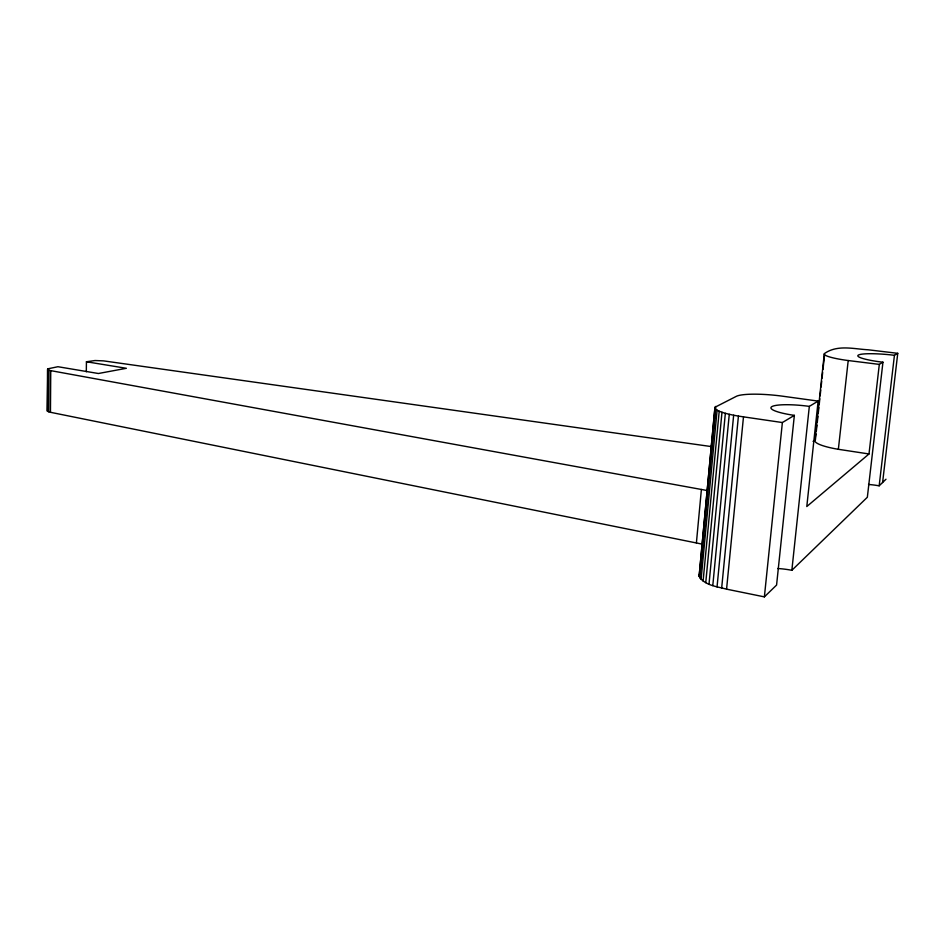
<?xml version="1.0" encoding="UTF-8"?>
<svg xmlns="http://www.w3.org/2000/svg" width="945" height="945" viewBox="0 0 945 945"><rect width="100%" height="100%" fill="white"/><g stroke="black" fill="none" stroke-linecap="round" stroke-linejoin="round"><path stroke-width="1.42" d="M702.04 544.178A35.91 9.816 6.3 0 0 696.394 542.962L50.451 412.292L47.368 411.063L47.841 368.822L57.928 366.719L98.41 373.511L126.37 368.29L86.432 361.758L86.314 371.763M47.368 411.063L47.593 369.058M47.652 411.335L47.64 369.542M48.112 411.595L47.935 369.779M48.738 411.855L49.022 370.239L48.396 370.015M50.451 412.292L50.746 370.641L49.022 370.239M818.134 401.093L809.322 406.385A31.339 5.363 5.8 0 0 771.864 406.622A31.339 5.363 5.8 0 0 794.355 415.363L776.577 585.061L764.375 596.874L726.575 589.16C717.196 586.561 704.557 585.51 699.123 576.367L714.975 407.26L736.592 396.203A38.816 6.509 5.6 0 1 782.047 396.12L818.134 401.093L806.794 506.532L868.998 453.966L879.311 364.392L882.949 362.207L867.345 497.259L791.851 570.296A30.665 8.529 7.6 0 0 777.664 568.512M699.123 576.367L714.975 407.26M696.394 542.962L701.391 489.463L50.746 370.641M700.339 569.162L700.753 564.767M701.308 558.897L701.722 554.502M702.277 548.632L702.548 545.702M703.104 539.843L703.517 535.437M704.214 528.113L704.486 525.184M705.041 519.313L705.454 514.919M706.009 509.048L706.423 504.654M706.978 498.795L707.392 494.389M707.947 488.53L708.218 485.6M708.915 478.264L709.187 475.335M709.742 469.464L710.156 465.07M710.711 459.211L711.124 454.805M711.679 448.946L712.093 444.54M712.648 438.681L713.062 434.287M713.617 428.416L713.888 425.486M714.585 418.151L714.857 415.221M715.412 409.362L715.684 406.421M699.761 577.903L715.672 409.161L714.963 408.181M701.095 579.474L717.101 410.177L715.672 409.161M703.104 581.057L719.204 411.229L717.101 410.177M705.761 582.628L721.98 412.268L719.204 411.229M709.01 584.152L725.347 413.308L721.98 412.268M712.79 585.605L729.268 414.3L725.347 413.308M717.042 586.939L733.651 415.233L729.268 414.3M721.661 588.133L738.423 416.095L733.651 415.233M726.575 589.16L743.479 416.851L738.423 416.095M764.375 596.874L782.377 422.545L794.355 415.363M791.851 570.296L809.322 406.385M824.3 353.843L814.956 440.476A32.791 6.154 6.5 0 0 838.357 449.3L868.998 453.966M816.031 433.932L815.405 439.791L813.09 441.398M816.35 431.003L816.976 425.144M817.295 422.214L817.933 416.355M818.24 413.426L818.878 407.555M819.197 404.625L819.823 398.766M820.142 395.837L820.768 389.978M821.087 387.048L821.713 381.189M822.032 378.26L822.67 372.401M822.977 369.471L824.56 354.824M838.357 449.3L848.208 360.541A33.169 4.394 5.5 0 1 824.725 353.359C837.589 344.488 853.831 349 868.207 349.792L897.75 353.324L882.595 482.505M868.526 484.454A30.748 6.568 7.2 0 1 875.046 485.163L879.169 485.813L894.431 355.32L897.75 353.324M699.182 574.914L699.926 573.556M879.169 485.813L885.985 479.221M86.432 361.758L95.067 360.529L103.525 360.872L711.62 446.619M894.431 355.32L890.214 354.812A31.291 4.087 5.6 0 0 858.343 355.096A31.291 4.087 5.6 0 0 879.181 361.746L882.949 362.207M848.208 360.541L879.311 364.392M743.479 416.851L782.377 422.545M701.391 489.463A36.17 8.576 5.9 0 1 707.084 490.585"/></g></svg>
